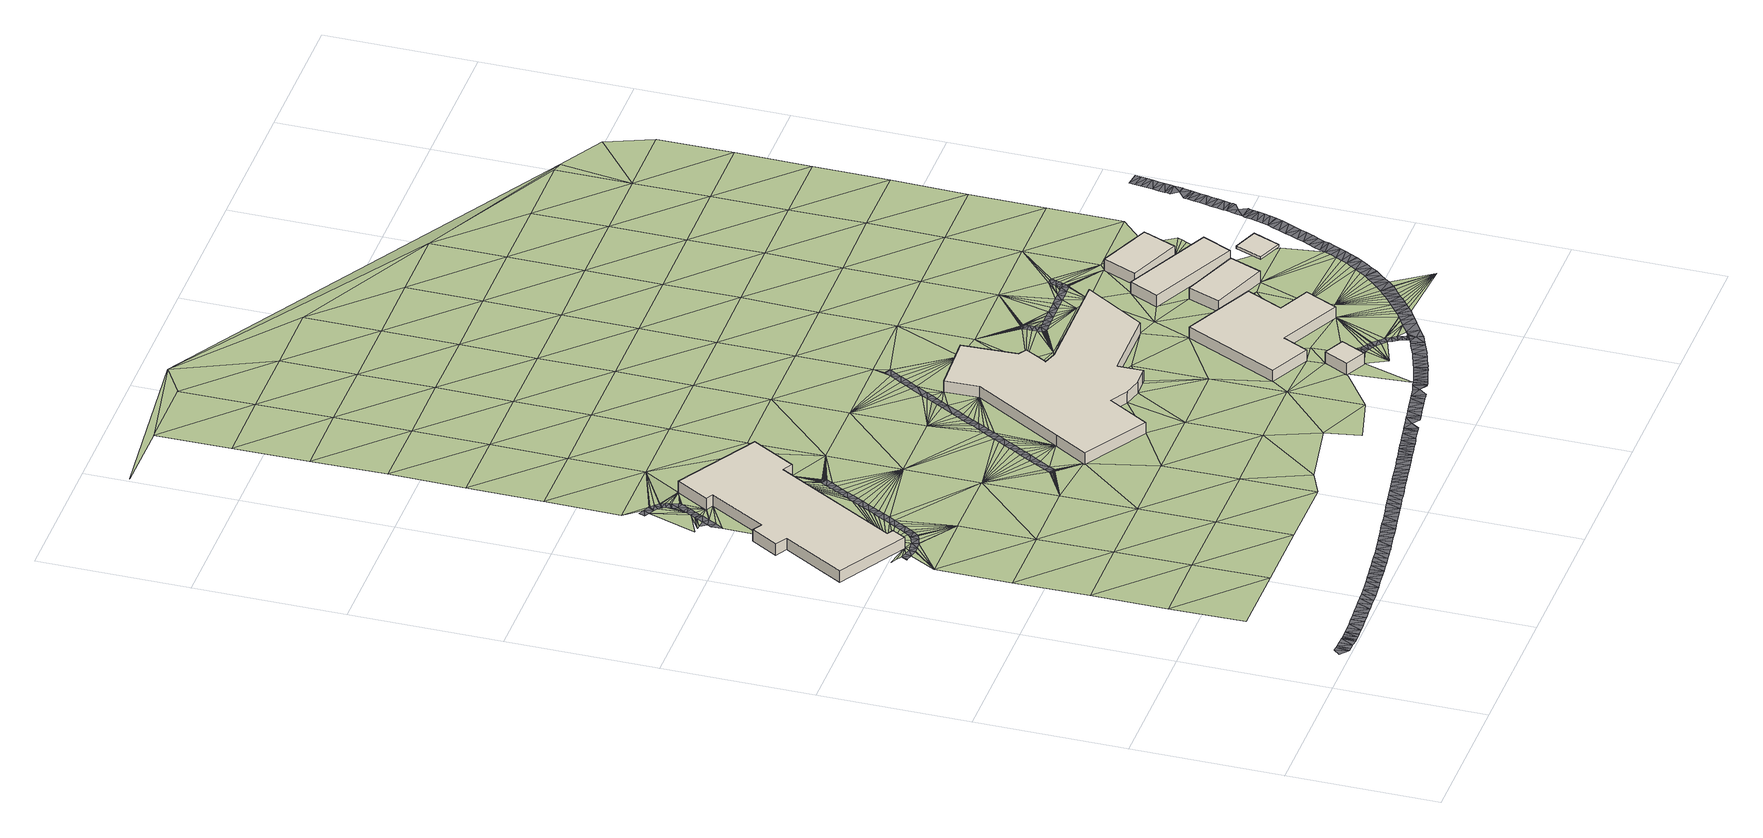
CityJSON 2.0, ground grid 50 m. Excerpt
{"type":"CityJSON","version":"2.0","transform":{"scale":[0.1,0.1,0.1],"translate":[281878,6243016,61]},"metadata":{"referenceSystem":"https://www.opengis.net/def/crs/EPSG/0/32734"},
"CityObjects":{
"building1":{"type":"Building","attributes":{"osm_building":"yes","osm_building:levels":"1","osm_address":"Maintenance Bellville 7530 Cape Town","plus_code":"4FRW3JCR+97M","ground_height":62.21,"building_height":4.1,"roof_height":66.31},"geometry":[{"type":"Solid","lod":"1","boundaries":[[[[0,1,2,3]],[[1,4,5,2]],[[4,6,7,5]],[[6,8,9,7]],[[8,10,11,9]],[[10,12,13,11]],[[12,14,15,13]],[[14,16,17,15]],[[16,18,19,17]],[[18,20,21,19]],[[20,22,23,21]],[[22,24,25,23]],[[24,26,27,25]],[[26,0,3,27]],[[3,2,5,7,9,11,13,15,17,19,21,23,25,27]],[[26,24,22,20,18,16,14,12,10,8,6,4,1,0]]]]}]},
"building2":{"type":"Building","attributes":{"osm_building":"university","osm_building:levels":"1","osm_website":"https://www.saretec.org.za/","osm_address":"South African Renewable Energy Technology Centre (SARETEC) Bellville 7530 Cape Town","plus_code":"4FRW3JCR+5P2","ground_height":61.95,"building_height":4.1,"roof_height":66.05},"geometry":[{"type":"Solid","lod":"1","boundaries":[[[[28,29,30,31]],[[29,32,33,30]],[[32,34,35,33]],[[34,36,37,35]],[[36,38,39,37]],[[38,40,41,39]],[[40,42,43,41]],[[42,44,45,43]],[[44,46,47,45]],[[46,48,49,47]],[[48,50,51,49]],[[50,52,53,51]],[[52,54,55,53]],[[54,56,57,55]],[[56,58,59,57]],[[58,60,61,59]],[[60,62,63,61]],[[62,64,65,63]],[[64,28,31,65]],[[31,30,33,35,37,39,41,43,45,47,49,51,53,55,57,59,61,63,65]],[[64,62,60,58,56,54,52,50,48,46,44,42,40,38,36,34,32,29,28]]]]}]},
"building3":{"type":"Building","attributes":{"osm_building":"garage","osm_building:levels":"1","plus_code":"4FRW3J9R+VR7","ground_height":62.35,"building_height":4.1,"roof_height":66.45},"geometry":[{"type":"Solid","lod":"1","boundaries":[[[[66,67,68,69]],[[67,70,71,68]],[[70,72,73,71]],[[72,66,69,73]],[[69,68,71,73]],[[72,70,67,66]]]]}]},
"building4":{"type":"Building","attributes":{"osm_building":"greenhouse","osm_building:levels":"1","osm_address":"Bellville 7530 Cape Town","plus_code":"4FRW3J9R+XVJ","ground_height":62.22,"building_height":4.1,"roof_height":66.32},"geometry":[{"type":"Solid","lod":"1","boundaries":[[[[74,75,76,77]],[[75,78,79,76]],[[78,80,81,79]],[[80,82,83,81]],[[82,84,85,83]],[[84,86,87,85]],[[86,88,89,87]],[[88,74,77,89]],[[77,76,79,81,83,85,87,89]],[[88,86,84,82,80,78,75,74]]]]}]},
"building5":{"type":"Building","attributes":{"osm_building":"greenhouse","osm_building:levels":"1","osm_address":"Bellville 7530 Cape Town","plus_code":"4FRW3JCR+2WQ","ground_height":62.2,"building_height":4.1,"roof_height":66.3},"geometry":[{"type":"Solid","lod":"1","boundaries":[[[[90,91,92,93]],[[91,94,95,92]],[[94,96,97,95]],[[96,90,93,97]],[[93,92,95,97]],[[96,94,91,90]]]]}]},
"building6":{"type":"Building","attributes":{"osm_building":"greenhouse","osm_building:levels":"1","osm_address":"Bellville 7530 Cape Town","plus_code":"4FRW3JCR+3XJ","ground_height":62.15,"building_height":4.1,"roof_height":66.25},"geometry":[{"type":"Solid","lod":"1","boundaries":[[[[98,99,100,101]],[[99,102,103,100]],[[102,104,105,103]],[[104,98,101,105]],[[101,100,103,105]],[[104,102,99,98]]]]}]},
"building7":{"type":"Building","attributes":{"osm_building":"greenhouse","osm_building:levels":"1","osm_address":"Bellville 7530 Cape Town","plus_code":"4FRW3JCR+4XP","ground_height":62.24,"building_height":4.1,"roof_height":66.34},"geometry":[{"type":"Solid","lod":"1","boundaries":[[[[106,107,108,109]],[[107,110,111,108]],[[110,112,113,111]],[[112,106,109,113]],[[109,108,111,113]],[[112,110,107,106]]]]}]},
"building8":{"type":"Building","attributes":{"osm_building":"roof","osm_building:levels":"1","osm_layer":"1","ground_height":62.23,"bottom_roof_height":65.03,"top_roof_height":66.03},"geometry":[{"type":"Solid","lod":"1","boundaries":[[[[114,115,116,117]],[[115,118,119,116]],[[118,120,121,119]],[[120,114,117,121]],[[117,116,119,121]],[[120,118,115,114]]]]}]},
"terrain1":{"type":"TINRelief","geometry":[{"type":"CompositeSurface","lod":"1","boundaries":[[[122,123,124]],[[125,122,126]],[[122,124,126]],[[125,127,128]],[[125,126,127]],[[128,129,130]],[[124,131,126]],[[132,133,130]],[[128,127,129]],[[132,130,134]],[[134,130,135]],[[130,136,135]],[[137,138,139]],[[140,136,130]],[[137,139,141]],[[140,130,142]],[[137,141,143]],[[144,137,143]],[[144,145,137]],[[142,130,146]],[[147,127,126]],[[145,148,137]],[[146,130,129]],[[148,149,137]],[[148,150,149]],[[147,126,131]],[[151,149,150]],[[146,152,142]],[[152,146,153]],[[146,154,153]],[[150,155,151]],[[156,154,146]],[[149,157,158]],[[159,149,151]],[[159,160,149]],[[146,161,156]],[[162,129,127]],[[146,163,161]],[[164,163,146]],[[146,165,164]],[[146,166,165]],[[167,166,146]],[[168,149,160]],[[169,167,146]],[[169,146,170]],[[157,149,168]],[[171,170,146]],[[158,157,172]],[[173,171,146]],[[147,162,127]],[[174,173,146]],[[175,158,172]],[[174,146,176]],[[158,175,177]],[[178,179,180]],[[181,182,183]],[[184,176,146]],[[185,179,186]],[[158,177,187]],[[185,180,179]],[[188,189,190]],[[188,178,180]],[[191,158,187]],[[182,181,192]],[[191,193,158]],[[194,192,181]],[[194,195,196]],[[158,193,197]],[[147,131,198]],[[146,129,199]],[[196,195,200]],[[189,188,201]],[[162,202,129]],[[195,203,200]],[[204,189,201]],[[205,206,207]],[[195,208,203]],[[189,204,209]],[[195,194,181]],[[207,210,205]],[[211,201,212]],[[201,213,204]],[[195,214,208]],[[213,201,211]],[[211,212,215]],[[213,216,204]],[[215,212,217]],[[214,195,218]],[[184,146,199]],[[158,197,219]],[[220,218,195]],[[184,199,221]],[[199,129,202]],[[222,162,147]],[[220,195,223]],[[224,223,225]],[[224,226,223]],[[226,227,223]],[[228,223,227]],[[228,229,223]],[[230,220,223]],[[231,223,229]],[[232,230,223]],[[223,233,232]],[[234,233,223]],[[231,235,223]],[[236,234,223]],[[223,237,236]],[[223,238,237]],[[223,239,238]],[[240,239,223]],[[235,240,223]],[[241,242,221]],[[243,205,210]],[[205,243,244]],[[241,245,242]],[[198,222,147]],[[243,210,246]],[[246,247,243]],[[247,248,243]],[[248,249,243]],[[250,245,241]],[[249,251,243]],[[243,251,225]],[[241,252,250]],[[253,219,197]],[[254,252,241]],[[219,253,255]],[[225,223,243]],[[241,256,254]],[[199,241,221]],[[257,219,255]],[[258,202,162]],[[241,259,256]],[[257,260,219]],[[261,259,241]],[[260,262,219]],[[263,244,264]],[[222,265,162]],[[266,261,241]],[[202,267,199]],[[219,262,268]],[[268,269,219]],[[269,270,219]],[[271,219,270]],[[271,272,219]],[[273,266,241]],[[274,222,198]],[[275,202,276]],[[276,202,277]],[[202,275,278]],[[277,202,279]],[[202,278,280]],[[279,202,281]],[[282,202,280]],[[283,281,202]],[[272,284,285]],[[286,202,282]],[[287,283,202]],[[288,202,286]],[[289,287,202]],[[284,290,285]],[[288,291,202]],[[292,289,202]],[[290,293,285]],[[267,202,291]],[[292,202,294]],[[272,285,219]],[[295,294,202]],[[293,296,285]],[[297,273,241]],[[298,295,202]],[[296,299,285]],[[299,300,285]],[[264,244,243]],[[285,300,301]],[[285,301,302]],[[303,285,302]],[[303,304,285]],[[162,265,258]],[[285,304,305]],[[285,305,306]],[[306,307,285]],[[307,308,285]],[[258,298,202]],[[199,267,309]],[[310,311,297]],[[312,243,223]],[[276,313,275]],[[311,310,314]],[[310,315,314]],[[316,263,317]],[[310,318,315]],[[308,319,310]],[[310,320,318]],[[310,319,321]],[[310,322,320]],[[321,323,310]],[[310,324,322]],[[310,323,325]],[[310,326,324]],[[310,325,327]],[[328,326,310]],[[310,327,328]],[[199,309,329]],[[310,285,308]],[[297,241,310]],[[330,199,329]],[[331,298,258]],[[331,258,332]],[[258,333,332]],[[258,334,333]],[[335,334,258]],[[336,335,258]],[[337,336,258]],[[337,258,338]],[[339,338,258]],[[340,339,258]],[[341,340,258]],[[342,341,258]],[[342,258,343]],[[344,199,330]],[[317,263,264]],[[258,345,343]],[[199,344,346]],[[347,241,199]],[[346,348,199]],[[349,222,274]],[[312,285,310]],[[348,350,199]],[[265,222,349]],[[351,352,316]],[[353,199,350]],[[354,345,258]],[[355,345,354]],[[243,312,356]],[[357,199,353]],[[358,264,243]],[[359,355,354]],[[347,199,357]],[[360,258,265]],[[351,316,317]],[[361,359,354]],[[356,312,310]],[[362,361,354]],[[358,243,356]],[[354,363,362]],[[347,364,241]],[[349,274,365]],[[363,354,366]],[[241,367,310]],[[368,369,352]],[[364,370,241]],[[366,354,371]],[[372,241,370]],[[354,373,371]],[[317,264,374]],[[375,265,349]],[[376,371,373]],[[368,352,351]],[[377,373,354]],[[360,265,375]],[[376,373,377]],[[354,378,377]],[[367,241,372]],[[358,374,264]],[[379,356,310]],[[380,369,381]],[[382,383,380]],[[384,372,370]],[[317,385,351]],[[384,386,372]],[[381,369,368]],[[372,386,387]],[[28,378,354]],[[356,379,358]],[[388,389,365]],[[379,310,367]],[[372,387,390]],[[385,317,374]],[[391,372,390]],[[378,28,392]],[[349,365,393]],[[394,372,391]],[[395,360,375]],[[396,392,28]],[[375,349,393]],[[397,372,394]],[[398,396,28]],[[399,368,351]],[[400,360,395]],[[401,380,381]],[[28,402,398]],[[403,372,397]],[[404,402,28]],[[374,358,405]],[[372,406,367]],[[403,407,372]],[[399,351,385]],[[393,365,389]],[[404,28,408]],[[409,372,407]],[[28,410,408]],[[372,409,406]],[[358,379,405]],[[411,395,375]],[[28,412,410]],[[413,381,368]],[[401,382,380]],[[64,414,412]],[[415,367,406]],[[385,374,416]],[[64,412,28]],[[411,375,417]],[[393,417,375]],[[414,64,418]],[[413,368,399]],[[367,415,419]],[[418,64,420]],[[367,421,379]],[[419,422,367]],[[64,423,420]],[[405,416,374]],[[424,367,422]],[[389,425,393]],[[423,64,426]],[[427,367,424]],[[428,401,381]],[[427,421,367]],[[385,429,399]],[[411,417,430]],[[393,431,417]],[[428,381,413]],[[379,432,405]],[[433,430,417]],[[416,429,385]],[[401,428,382]],[[64,62,426]],[[431,393,434]],[[425,435,393]],[[379,421,432]],[[62,436,426]],[[433,417,437]],[[438,433,437]],[[439,425,440]],[[441,421,427]],[[436,62,442]],[[413,399,443]],[[421,441,444]],[[393,435,434]],[[445,442,62]],[[421,444,446]],[[62,447,445]],[[416,405,448]],[[449,450,451]],[[452,447,62]],[[429,443,399]],[[417,431,75]],[[62,446,452]],[[405,432,448]],[[451,453,449]],[[437,417,75]],[[449,453,454]],[[428,413,455]],[[456,457,439]],[[458,438,437]],[[439,459,460]],[[461,439,460]],[[459,439,462]],[[463,439,461]],[[439,464,462]],[[439,463,465]],[[439,466,464]],[[467,439,465]],[[466,439,468]],[[434,435,469]],[[467,470,439]],[[468,439,471]],[[472,439,470]],[[439,473,471]],[[473,439,474]],[[439,472,66]],[[474,439,457]],[[446,475,421]],[[429,416,476]],[[477,454,478]],[[469,435,66]],[[456,479,457]],[[472,480,481]],[[443,455,413]],[[428,482,382]],[[478,62,477]],[[472,481,66]],[[481,483,66]],[[479,456,484]],[[483,485,66]],[[486,66,485]],[[487,66,486]],[[434,469,488]],[[489,66,487]],[[66,489,490]],[[491,66,490]],[[492,66,491]],[[493,66,492]],[[66,493,494]],[[495,484,456]],[[66,494,496]],[[66,496,497]],[[497,498,66]],[[432,421,475]],[[446,62,475]],[[499,66,498]],[[456,500,495]],[[501,66,499]],[[500,456,502]],[[448,476,416]],[[453,503,454]],[[75,458,437]],[[478,454,504]],[[429,505,443]],[[506,454,503]],[[475,62,478]],[[455,482,428]],[[506,507,454]],[[454,507,508]],[[469,66,509]],[[510,454,508]],[[454,510,504]],[[511,453,451]],[[501,509,66]],[[512,453,513]],[[513,453,514]],[[515,453,512]],[[514,453,516]],[[517,453,515]],[[453,518,516]],[[453,519,518]],[[519,453,520]],[[520,453,521]],[[453,517,503]],[[521,453,522]],[[469,509,488]],[[522,453,523]],[[523,453,524]],[[524,453,525]],[[525,453,526]],[[527,526,453]],[[448,432,528]],[[529,509,501]],[[476,505,429]],[[529,530,509]],[[531,509,530]],[[509,531,532]],[[509,532,533]],[[534,535,536]],[[537,509,533]],[[534,536,538]],[[538,539,534]],[[540,541,542]],[[540,542,535]],[[509,537,543]],[[544,478,504]],[[545,478,544]],[[546,478,545]],[[432,475,528]],[[478,546,547]],[[478,547,548]],[[478,548,549]],[[549,550,478]],[[551,543,541]],[[552,534,539]],[[553,478,550]],[[553,554,478]],[[478,554,555]],[[478,555,556]],[[458,75,557]],[[478,556,558]],[[559,478,558]],[[478,559,560]],[[478,560,561]],[[527,453,562]],[[561,563,478]],[[455,443,564]],[[534,540,535]],[[565,566,567]],[[565,567,568]],[[551,541,540]],[[476,448,569]],[[551,509,543]],[[570,568,571]],[[567,571,568]],[[557,75,572]],[[573,570,571]],[[505,564,443]],[[573,574,575]],[[574,576,575]],[[576,574,577]],[[578,527,562]],[[573,571,574]],[[577,579,580]],[[475,478,581]],[[453,511,562]],[[478,563,581]],[[582,578,562]],[[528,569,448]],[[557,511,458]],[[577,574,579]],[[75,74,572]],[[509,551,583]],[[582,562,584]],[[563,585,581]],[[581,585,586]],[[482,455,587]],[[588,581,586]],[[588,589,581]],[[581,589,590]],[[590,591,581]],[[591,592,581]],[[593,581,592]],[[593,594,581]],[[594,580,581]],[[583,595,509]],[[382,482,596]],[[597,584,562]],[[598,509,595]],[[476,599,505]],[[96,557,572]],[[581,580,579]],[[600,509,598]],[[601,597,562]],[[564,587,455]],[[600,602,509]],[[603,557,96]],[[602,604,509]],[[601,562,605]],[[475,606,528]],[[607,557,603]],[[569,599,476]],[[581,579,608]],[[557,607,511]],[[562,609,605]],[[600,610,602]],[[611,612,604]],[[74,612,611]],[[562,511,609]],[[581,608,613]],[[614,602,610]],[[611,572,74]],[[606,475,581]],[[602,614,615]],[[581,613,616]],[[617,609,511]],[[615,618,602]],[[564,505,619]],[[620,621,622]],[[602,618,623]],[[511,624,617]],[[625,622,621]],[[611,91,572]],[[602,623,626]],[[528,627,569]],[[621,628,625]],[[511,629,624]],[[581,616,630]],[[599,619,505]],[[630,616,631]],[[602,632,604]],[[628,621,633]],[[604,91,611]],[[626,634,602]],[[635,629,511]],[[635,511,636]],[[511,637,636]],[[638,637,511]],[[639,631,640]],[[633,621,641]],[[642,602,634]],[[603,96,99]],[[640,643,644]],[[639,645,631]],[[627,528,606]],[[646,641,621]],[[640,644,639]],[[647,511,607]],[[630,631,645]],[[648,602,642]],[[587,596,482]],[[621,649,646]],[[647,638,511]],[[587,564,650]],[[602,648,651]],[[652,649,621]],[[653,652,621]],[[602,651,632]],[[647,607,654]],[[653,621,655]],[[638,647,656]],[[647,657,656]],[[658,657,647]],[[659,599,569]],[[658,647,660]],[[661,91,604]],[[662,660,647]],[[647,663,662]],[[663,647,664]],[[664,647,665]],[[647,666,665]],[[666,647,667]],[[604,632,668]],[[619,650,564]],[[669,670,671]],[[672,654,607]],[[604,668,673]],[[674,667,675]],[[581,630,676]],[[676,606,581]],[[677,99,96]],[[674,675,678]],[[673,679,604]],[[659,569,627]],[[670,678,675]],[[670,675,671]],[[604,679,661]],[[647,675,667]],[[676,630,680]],[[680,671,676]],[[677,91,99]],[[619,599,681]],[[650,596,587]],[[672,607,102]],[[671,675,676]],[[661,682,91]],[[91,683,99]],[[627,606,684]],[[685,91,682]],[[382,596,686]],[[681,599,659]],[[91,685,683]],[[112,675,647]],[[684,606,676]],[[650,619,687]],[[688,659,627]],[[672,102,689]],[[689,690,672]],[[672,690,691]],[[691,692,672]],[[687,619,681]],[[692,693,672]],[[693,694,672]],[[694,695,672]],[[676,675,696]],[[697,672,695]],[[698,699,102]],[[700,698,102]],[[102,699,689]],[[700,102,701]],[[702,701,102]],[[672,703,112]],[[704,702,102]],[[102,705,704]],[[102,706,705]],[[706,102,707]],[[708,707,102]],[[709,708,102]],[[710,709,102]],[[710,102,711]],[[711,102,712]],[[712,102,713]],[[102,714,713]],[[714,102,715]],[[688,627,684]],[[703,672,697]],[[716,693,692]],[[102,717,715]],[[675,112,696]],[[718,596,650]],[[719,681,659]],[[718,650,687]],[[684,676,720]],[[688,719,659]],[[720,676,696]],[[721,687,681]],[[688,684,722]],[[721,681,719]],[[722,684,720]],[[718,723,596]],[[718,687,724]],[[688,725,719]],[[724,687,721]],[[725,688,722]],[[723,686,596]],[[726,721,719]],[[723,718,724]],[[726,719,725]],[[727,724,721]],[[724,686,723]],[[727,721,726]],[[686,724,728]],[[729,724,727]],[[728,724,729]]]}]},
"road1":{"type":"Road","attributes":{"osm_highway":"service","osm_lanes":"1","osm_surface":"asphalt"},"geometry":[{"type":"MultiSurface","lod":"1","boundaries":[[[730,731,732]],[[730,141,733]],[[730,133,141]],[[133,143,141]],[[133,144,143]],[[132,144,133]],[[144,132,134]],[[134,135,144]],[[136,144,135]],[[136,140,144]],[[140,145,144]],[[140,148,145]],[[142,148,140]],[[148,142,152]],[[152,153,154]],[[152,154,148]],[[148,154,156]],[[156,150,148]],[[150,156,155]],[[155,156,161]],[[155,161,167]],[[163,164,161]],[[169,155,167]],[[166,161,164]],[[167,161,166]],[[164,165,166]],[[169,170,155]],[[155,170,151]],[[151,170,159]],[[171,159,170]],[[173,159,171]],[[173,174,159]],[[160,159,174]],[[174,168,160]],[[734,182,192]],[[192,735,734]],[[176,168,174]],[[179,735,186]],[[735,192,194]],[[168,176,184]],[[184,157,168]],[[194,186,735]],[[196,186,194]],[[221,157,184]],[[172,157,221]],[[200,186,196]],[[186,200,185]],[[180,185,200]],[[242,172,221]],[[242,175,172]],[[203,180,200]],[[188,180,203]],[[206,736,737]],[[177,175,242]],[[737,189,206]],[[208,188,203]],[[201,188,208]],[[242,245,177]],[[206,189,209]],[[214,201,208]],[[245,187,177]],[[201,218,212]],[[209,207,206]],[[218,201,214]],[[207,209,247]],[[209,204,249]],[[250,187,245]],[[248,247,209]],[[218,217,212]],[[209,249,248]],[[249,204,216]],[[207,246,210]],[[246,207,247]],[[213,228,216]],[[252,187,250]],[[191,187,252]],[[229,213,211]],[[211,215,231]],[[218,220,217]],[[215,217,231]],[[216,251,249]],[[251,216,225]],[[227,225,216]],[[216,228,227]],[[228,213,229]],[[229,211,231]],[[220,235,217]],[[217,235,231]],[[224,225,226]],[[225,227,226]],[[220,230,233]],[[232,233,230]],[[236,220,233]],[[254,191,252]],[[220,236,235]],[[234,236,233]],[[193,191,254]],[[236,237,239]],[[236,239,235]],[[237,238,239]],[[235,239,240]],[[193,254,197]],[[256,197,254]],[[197,256,253]],[[253,256,259]],[[261,253,259]],[[261,255,253]],[[257,255,261]],[[261,266,257]],[[266,260,257]],[[266,273,260]],[[273,262,260]],[[262,273,297]],[[262,297,311]],[[262,311,268]],[[269,271,270]],[[284,271,269]],[[272,271,284]],[[269,290,284]],[[299,290,269]],[[269,268,320]],[[296,293,290]],[[290,299,296]],[[320,299,269]],[[300,299,301]],[[301,299,302]],[[268,311,320]],[[299,304,302]],[[303,302,304]],[[304,299,319]],[[319,299,320]],[[305,304,306]],[[319,306,304]],[[320,311,314]],[[319,307,306]],[[314,315,320]],[[308,307,319]],[[315,318,320]],[[321,319,320]],[[321,320,327]],[[327,320,322]],[[325,323,321]],[[327,325,321]],[[322,324,327]],[[326,327,324]],[[327,326,328]]]}]},
"road2":{"type":"Road","attributes":{"osm_highway":"service","osm_lanes":"1"},"geometry":[{"type":"MultiSurface","lod":"1","boundaries":[[[283,292,294]],[[287,289,292]],[[313,294,332]],[[279,313,276]],[[279,276,277]],[[292,283,287]],[[279,281,283]],[[313,279,283]],[[283,294,313]],[[294,295,298]],[[298,331,332]],[[332,339,313]],[[339,333,334]],[[334,335,339]],[[333,339,332]],[[335,336,339]],[[338,339,336]],[[339,291,313]],[[341,342,339]],[[342,291,339]],[[339,340,341]],[[336,337,338]],[[332,294,298]],[[343,291,342]],[[278,313,280]],[[278,275,313]],[[286,282,288]],[[288,282,313]],[[313,282,280]],[[313,291,288]],[[343,309,267]],[[291,343,267]],[[309,345,329]],[[329,355,330]],[[355,329,345]],[[330,359,361]],[[359,330,355]],[[344,361,346]],[[361,344,330]],[[362,348,346]],[[346,361,362]],[[363,350,348]],[[366,353,350]],[[350,363,366]],[[363,348,362]],[[345,309,343]],[[376,353,371]],[[353,376,357]],[[371,353,366]],[[376,377,347]],[[364,377,378]],[[377,364,347]],[[376,347,357]],[[364,378,370]],[[384,370,392]],[[384,398,386]],[[398,387,386]],[[398,384,396]],[[396,384,392]],[[378,392,370]],[[402,390,387]],[[390,404,391]],[[404,390,402]],[[408,394,391]],[[391,404,408]],[[412,394,410]],[[403,397,412]],[[397,394,412]],[[410,394,408]],[[402,387,398]],[[403,414,407]],[[414,403,412]],[[407,414,418]],[[418,420,409]],[[409,423,406]],[[423,409,420]],[[418,409,407]],[[415,426,419]],[[426,415,406]],[[436,422,419]],[[445,424,422]],[[422,436,442]],[[436,419,426]],[[406,423,426]],[[445,427,424]],[[427,445,447]],[[445,422,442]],[[441,452,446]],[[427,452,441]],[[452,427,447]],[[441,446,444]]]}]},
"road3":{"type":"Road","attributes":{"osm_access":"private","osm_highway":"service","osm_is_in":"Bellville Campus, Cape Peninsula University of Technology, Bellville, Western Cape, South Africa","osm_lanes":"2","osm_maxspeed":"30","osm_name":"Recreation Way","osm_surface":"asphalt"},"geometry":[{"type":"MultiSurface","lod":"1","boundaries":[[[738,739,740]],[[741,742,743]],[[742,741,744]],[[745,744,746]],[[739,738,745]],[[743,747,741]],[[748,749,750]],[[751,752,753]],[[752,751,750]],[[753,754,751]],[[755,754,756]],[[757,755,756]],[[758,759,760]],[[758,761,762]],[[762,763,757]],[[764,747,749]],[[765,759,766]],[[741,767,744]],[[747,764,741]],[[748,764,749]],[[750,768,748]],[[754,769,751]],[[770,771,740]],[[740,739,770]],[[745,746,739]],[[767,746,744]],[[750,751,768]],[[755,757,763]],[[761,758,760]],[[761,763,762]],[[772,773,774]],[[769,754,755]],[[775,760,759]],[[759,765,775]],[[773,772,776]],[[765,766,776]],[[777,772,774]],[[774,778,777]],[[776,766,773]],[[779,780,777]],[[777,780,781]],[[782,780,783]],[[784,783,785]],[[781,780,782]],[[782,783,784]],[[784,786,787]],[[787,786,788]],[[786,784,785]],[[789,790,788]],[[779,777,778]],[[791,792,793]],[[794,795,796]],[[793,795,797]],[[796,798,794]],[[799,800,801]],[[800,802,801]],[[803,804,805]],[[805,806,802]],[[799,794,798]],[[789,792,807]],[[808,804,803]],[[809,788,790]],[[792,791,807]],[[793,797,791]],[[789,807,790]],[[794,797,795]],[[794,799,810]],[[802,806,801]],[[806,805,804]],[[801,810,799]],[[809,787,788]],[[811,812,813]],[[814,815,816]],[[814,811,813]],[[817,815,818]],[[819,820,821]],[[822,823,824]],[[824,820,822]],[[819,825,818]],[[826,827,812]],[[826,803,827]],[[828,823,829]],[[808,803,826]],[[830,812,811]],[[830,826,812]],[[821,820,824]],[[831,829,832]],[[814,816,811]],[[815,833,816]],[[817,818,825]],[[825,819,821]],[[833,815,817]],[[834,832,835]],[[836,837,838]],[[839,838,840]],[[840,841,842]],[[843,844,845]],[[846,843,847]],[[844,848,849]],[[846,850,841]],[[851,835,837]],[[849,848,852]],[[831,828,829]],[[823,828,824]],[[834,835,851]],[[837,836,851]],[[839,840,842]],[[834,831,832]],[[847,850,846]],[[853,847,843]],[[849,845,844]],[[854,849,852]],[[853,843,845]],[[841,850,842]],[[838,839,836]],[[852,855,854]],[[856,855,857]],[[858,859,860]],[[861,858,860]],[[856,857,860]],[[860,862,856]],[[856,863,855]],[[864,865,866]],[[862,860,859]],[[867,866,865]],[[858,861,864]],[[855,863,854]],[[868,867,869]],[[870,871,872]],[[868,873,870]],[[871,870,873]],[[874,875,876]],[[872,876,875]],[[877,878,874]],[[879,880,881]],[[882,877,880]],[[867,868,866]],[[883,879,881]],[[884,864,866]],[[866,868,885]],[[885,868,870]],[[858,864,884]],[[886,872,875]],[[875,874,878]],[[877,887,878]],[[887,877,882]],[[886,870,872]],[[888,889,890]],[[879,882,880]],[[891,890,892]],[[890,893,888]],[[440,892,894]],[[895,879,888]],[[895,888,893]],[[891,893,890]],[[896,440,894]],[[440,891,892]],[[894,897,896]],[[888,879,883]],[[898,899,896]],[[900,899,901]],[[899,900,896]],[[902,901,903]],[[900,901,902]],[[902,903,904]],[[905,906,907]],[[905,904,903]],[[905,907,908]],[[905,903,906]],[[898,896,897]],[[909,908,910]],[[911,912,913]],[[910,913,914]],[[911,913,915]],[[909,910,914]],[[914,913,912]],[[916,917,918]],[[919,917,911]],[[915,919,911]],[[920,918,921]],[[908,909,905]],[[911,917,916]],[[922,923,924]],[[918,925,916]],[[921,923,922]],[[926,922,924]],[[918,920,925]],[[920,921,927]],[[922,928,929]],[[930,929,552]],[[927,921,922]],[[928,922,926]],[[552,928,931]],[[928,552,929]],[[534,931,932]],[[931,534,552]],[[540,932,933]],[[933,551,540]],[[540,534,932]],[[595,583,622]],[[583,551,933]],[[620,583,934]],[[583,933,934]],[[622,625,595]],[[628,633,610]],[[625,628,600]],[[595,625,598]],[[600,598,625]],[[600,628,610]],[[641,614,610]],[[646,618,615]],[[641,615,614]],[[633,641,610]],[[622,583,620]],[[623,618,649]],[[652,653,623]],[[652,623,649]],[[618,646,649]],[[615,641,646]],[[623,653,655]],[[623,655,626]],[[642,634,935]],[[634,626,655]],[[642,935,936]],[[935,634,655]],[[642,936,648]],[[937,651,648]],[[632,651,937]],[[938,648,939]],[[938,937,648]],[[936,939,648]],[[940,941,632]],[[673,941,942]],[[941,668,632]],[[942,943,673]],[[668,941,673]],[[679,673,944]],[[679,945,661]],[[945,679,944]],[[661,945,946]],[[943,944,673]],[[940,632,937]],[[685,682,946]],[[947,948,685]],[[946,947,685]],[[682,661,946]],[[685,948,949]],[[949,950,951]],[[952,951,950]],[[953,954,955]],[[956,957,954]],[[955,952,958]],[[950,949,948]],[[958,959,955]],[[960,953,955]],[[960,955,959]],[[956,954,953]],[[961,962,963]],[[962,957,956]],[[964,962,956]],[[963,965,961]],[[963,962,964]],[[961,965,966]],[[958,952,950]],[[966,965,967]],[[968,969,970]],[[971,972,973]],[[970,967,974]],[[975,976,977]],[[978,976,975]],[[971,973,969]],[[979,974,967]],[[976,972,980]],[[969,968,971]],[[968,970,974]],[[981,978,975]],[[982,981,983]],[[984,982,985]],[[986,987,988]],[[989,990,987]],[[985,988,984]],[[991,981,975]],[[967,992,979]],[[965,992,967]],[[980,993,976]],[[977,976,993]],[[994,981,991]],[[995,996,997]],[[998,999,996]],[[1000,995,1001]],[[982,983,985]],[[985,986,988]],[[994,983,981]],[[980,972,971]],[[1002,987,986]],[[998,990,989]],[[989,999,998]],[[997,1001,995]],[[1003,1000,1001]],[[1003,1004,1005]],[[1001,1004,1003]],[[996,999,997]],[[989,987,1002]],[[1006,1007,1008]],[[1006,1008,1009]],[[1008,1007,1003]],[[1003,1005,1008]],[[1010,1009,1011]],[[1011,1012,1010]],[[1013,1012,1014]],[[1015,1013,1014]],[[1016,1017,1018]],[[1015,1019,1018]],[[1008,1020,1009]],[[1012,1011,1021]],[[1016,1018,1019]],[[1014,1012,1021]],[[1015,1014,1019]],[[1017,1022,1023]],[[1017,1016,1022]],[[1011,1009,1020]]]}]},
"road4":{"type":"Road","attributes":{"osm_highway":"service","osm_lanes":"1","osm_surface":"asphalt"},"geometry":[{"type":"MultiSurface","lod":"1","boundaries":[[[465,463,467]],[[467,463,461]],[[461,464,467]],[[467,480,470]],[[470,480,472]],[[460,462,461]],[[468,471,473]],[[464,473,474]],[[473,464,468]],[[499,474,457]],[[464,461,462]],[[480,467,489]],[[462,460,459]],[[464,489,467]],[[474,489,464]],[[468,464,466]],[[498,474,499]],[[457,479,499]],[[485,483,481]],[[480,485,481]],[[486,489,487]],[[486,485,489]],[[490,489,494]],[[489,485,480]],[[489,474,494]],[[494,474,498]],[[492,494,493]],[[494,492,491]],[[498,496,494]],[[494,491,490]],[[497,496,498]],[[1024,1025,1026]],[[1027,1025,1028]],[[927,922,1029]],[[1030,1028,1025]],[[1031,1032,536]],[[536,1032,538]],[[1031,536,502]],[[1032,539,538]],[[539,1032,1028]],[[1032,1027,1028]],[[1026,1029,1033]],[[1025,1024,1030]],[[1026,1033,1024]],[[1034,929,930]],[[1034,1033,922]],[[922,929,1034]],[[1033,1029,922]],[[479,484,529]],[[537,533,495]],[[500,537,495]],[[484,495,529]],[[501,479,529]],[[529,495,530]],[[531,533,532]],[[533,531,530]],[[533,530,495]],[[500,502,537]],[[543,542,541]],[[543,537,502]],[[542,543,502]],[[535,502,536]],[[535,542,502]],[[501,499,479]]]}]},
"road5":{"type":"Road","attributes":{"osm_highway":"service","osm_lanes":"1","osm_surface":"asphalt"},"geometry":[{"type":"MultiSurface","lod":"1","boundaries":[[[515,512,513]],[[515,527,517]],[[510,508,544]],[[544,504,510]],[[547,544,508]],[[566,503,517]],[[573,576,508]],[[507,506,570]],[[570,508,507]],[[515,513,514]],[[522,519,521]],[[524,522,523]],[[526,527,525]],[[519,522,525]],[[522,524,525]],[[514,525,527]],[[518,519,516]],[[514,516,519]],[[520,521,519]],[[514,519,525]],[[576,547,508]],[[503,568,506]],[[515,514,527]],[[566,517,527]],[[577,594,576]],[[545,547,546]],[[549,547,555]],[[548,547,549]],[[553,550,549]],[[549,555,553]],[[593,555,547]],[[555,554,553]],[[545,544,547]],[[591,590,589]],[[591,589,593]],[[586,593,589]],[[555,593,556]],[[592,591,593]],[[576,593,547]],[[588,586,589]],[[558,556,559]],[[586,560,559]],[[556,593,559]],[[586,585,563]],[[563,561,586]],[[586,561,560]],[[593,586,559]],[[594,593,576]],[[577,580,594]],[[567,582,571]],[[578,582,567]],[[571,582,584]],[[579,597,601]],[[597,579,584]],[[601,605,613]],[[617,631,609]],[[566,578,567]],[[624,631,617]],[[605,609,613]],[[629,635,636]],[[629,636,656]],[[643,624,629]],[[636,637,638]],[[566,527,578]],[[629,656,663]],[[657,658,662]],[[660,662,658]],[[657,662,663]],[[663,664,665]],[[665,666,629]],[[663,665,629]],[[656,657,663]],[[629,666,643]],[[656,636,638]],[[584,574,571]],[[584,579,574]],[[608,579,601]],[[631,616,609]],[[616,613,609]],[[601,613,608]],[[573,508,570]],[[575,576,573]],[[506,568,570]],[[643,640,624]],[[643,667,644]],[[503,565,568]],[[631,624,640]],[[667,674,639]],[[678,645,639]],[[639,674,678]],[[667,639,644]],[[680,678,670]],[[670,669,680]],[[680,645,678]],[[680,669,671]],[[680,630,645]],[[643,666,667]],[[503,566,565]]]}]}
},
"vertices":[
[433,2227,11],[368,2118,11],[368,2118,53],[433,2227,53],[393,2104,11],[393,2104,53],[280,1913,11],[280,1913,53],[247,1932,11],[247,1932,53],[193,1841,11],[193,1841,53],[232,1818,11],[232,1818,53],[110,1611,11],[110,1611,53],[343,1475,11],[343,1475,53],[369,1520,11],[369,1520,53],[348,1532,11],[348,1532,53],[587,1938,11],[587,1938,53],[621,1919,11],[621,1919,53],[708,2066,11],[708,2066,53],
[1202,1498,9],[1016,1196,9],[1016,1196,50],[1202,1498,50],[947,1084,9],[947,1084,50],[1162,954,9],[1162,954,50],[1246,1091,9],[1246,1091,50],[1304,1056,9],[1304,1056,50],[1363,1042,9],[1363,1042,50],[1418,1043,9],[1418,1043,50],[1432,1043,9],[1432,1043,50],[1431,1127,9],[1431,1127,50],[1677,1129,9],[1677,1129,50],[1806,1332,9],[1806,1332,50],[1434,1330,9],[1434,1330,50],[1390,1344,9],[1390,1344,50],[1411,1379,9],[1411,1379,50],[1434,1419,9],[1434,1419,50],[1407,1436,9],[1407,1436,50],[1399,1620,9],[1399,1620,50],[1197,1611,9],[1197,1611,50],
[1754,506,13],[1684,540,13],[1684,540,55],[1754,506,55],[1643,458,13],[1643,458,55],[1713,424,13],[1713,424,55],
[1935,862,12],[1695,978,12],[1695,978,53],[1935,862,53],[1542,664,12],[1542,664,53],[1680,597,12],[1680,597,53],[1722,682,12],[1722,682,53],[1930,581,12],[1930,581,53],[1983,690,12],[1983,690,53],[1876,741,12],[1876,741,53],
[1857,934,12],[2049,860,12],[2049,860,53],[1857,934,53],[2091,966,12],[2091,966,53],[1898,1041,12],[1898,1041,53],
[1831,1124,10],[2131,981,10],[2131,981,52],[1831,1124,52],[2178,1079,10],[2178,1079,52],[1878,1222,10],[1878,1222,52],
[1973,1335,11],[1925,1223,11],[1925,1223,53],[1973,1335,53],[2103,1149,11],[2103,1149,53],[2150,1261,11],[2150,1261,53],
[2129,882,40],[2210,850,40],[2210,850,50],[2129,882,50],[2246,939,40],[2246,939,50],[2164,971,40],[2164,971,50],
[256,605,18],[256,355,20],[505,355,20],[256,855,17],[505,605,18],[505,855,17],[256,1104,15],[505,1104,14],[256,1354,14],[753,355,18],[330,1437,14],[307,1442,14],[331,1436,14],[332,1436,14],[333,1436,14],[343,1475,14],[256,1491,14],[274,1480,14],[354,1438,14],[292,1469,14],[375,1439,14],[312,1463,14],[334,1458,14],[353,1460,14],[505,1354,14],[753,605,17],[372,1461,14],[370,1520,14],[390,1468,14],[415,1485,13],[377,1439,14],[378,1439,14],[379,1440,14],[406,1474,14],[398,1447,14],[460,1559,13],[348,1532,14],[425,1499,13],[437,1518,13],[417,1454,14],[753,855,15],[418,1455,14],[419,1455,14],[419,1456,14],[420,1456,14],[421,1457,14],[448,1539,13],[422,1458,14],[432,1472,14],[443,1486,13],[472,1579,13],[444,1487,13],[456,1508,13],[483,1600,13],[467,1528,13],[495,1620,13],[261,2112,13],[273,2111,13],[314,2137,13],[393,2103,12],[283,2038,13],[280,1913,13],[479,1548,13],[310,2128,13],[299,2108,13],[506,1640,13],[324,2154,13],[292,2276,16],[238,2115,13],[518,1660,13],[299,2064,13],[530,1681,13],[314,2091,13],[368,2118,13],[315,2091,13],[541,1701,13],[1002,355,15],[753,1354,13],[329,2117,13],[334,2171,13],[753,1104,14],[334,2126,13],[321,2258,16],[256,2353,16],[301,2297,16],[321,2288,16],[343,2143,13],[311,2268,16],[322,2287,16],[342,2223,13],[338,2180,13],[336,2237,16],[353,2161,13],[343,2220,13],[332,2248,16],[350,2202,13],[358,2170,13],[587,1938,12],[372,2196,13],[491,1568,13],[1002,605,14],[433,2227,12],[350,2260,16],[349,2261,16],[351,2259,16],[351,2258,16],[357,2245,16],[362,2232,16],[372,2197,13],[363,2228,13],[373,2197,13],[373,2198,13],[373,2199,13],[373,2205,13],[373,2200,13],[373,2201,13],[373,2202,13],[373,2203,13],[373,2204,13],[753,1604,12],[502,1589,13],[505,2353,15],[256,2603,18],[514,1609,13],[323,2287,16],[324,2286,16],[325,2285,16],[337,2274,16],[525,1629,13],[349,2262,16],[537,1649,13],[553,1721,13],[549,1670,13],[565,1741,12],[560,1690,13],[576,1762,12],[947,1085,12],[572,1710,13],[588,1782,12],[584,1730,12],[599,1802,12],[256,2852,18],[505,2603,16],[1002,855,13],[595,1751,12],[868,1173,14],[611,1822,12],[612,1823,12],[612,1824,12],[613,1825,12],[614,1826,12],[607,1771,12],[1089,394,15],[867,1166,14],[868,1164,14],[868,1163,14],[867,1167,14],[869,1162,14],[867,1168,14],[869,1161,14],[867,1169,14],[870,1160,14],[615,1826,12],[621,1919,12],[867,1170,14],[871,1159,14],[868,1171,14],[872,1159,14],[616,1827,12],[868,1172,14],[872,1158,14],[617,1827,12],[873,1158,14],[874,1157,14],[618,1828,12],[618,1791,12],[875,1157,14],[619,1828,12],[620,1828,12],[621,1828,12],[622,1828,12],[623,1828,12],[624,1827,12],[625,1827,12],[626,1826,12],[627,1826,12],[628,1825,12],[879,1191,12],[753,1853,12],[630,1811,12],[708,2067,11],[867,1165,14],[631,1812,12],[631,1813,12],[256,3102,20],[505,2852,17],[631,1814,12],[628,1824,12],[631,1815,12],[629,1824,12],[632,1817,12],[630,1823,12],[632,1818,12],[630,1822,12],[631,1819,12],[631,1821,12],[631,1820,12],[900,1228,12],[911,1246,12],[877,1157,14],[878,1157,12],[879,1157,12],[880,1157,12],[881,1157,12],[882,1157,12],[883,1158,12],[884,1158,12],[885,1159,12],[885,1160,12],[886,1160,12],[887,1161,12],[888,1162,12],[923,1266,12],[898,1180,12],[935,1286,12],[994,1387,12],[947,1306,12],[1250,605,14],[958,1327,12],[505,3102,18],[256,3352,18],[970,1347,12],[1016,1196,12],[919,1216,12],[753,2103,11],[982,1367,12],[753,2353,14],[930,1235,12],[1162,954,12],[942,1255,12],[954,1275,12],[966,1295,12],[1006,1408,12],[1316,434,15],[978,1315,12],[1002,1853,11],[505,3352,18],[256,3602,15],[1018,1428,12],[989,1336,12],[1002,1604,11],[1002,1354,12],[753,2603,15],[1250,855,12],[1001,1356,12],[1013,1376,12],[1025,1396,12],[1002,2103,10],[256,3851,15],[505,3602,16],[610,3914,16],[8,3851,15],[1030,1448,12],[753,2852,16],[1042,1468,12],[1053,1488,11],[1338,315,15],[1499,355,15],[1065,1509,11],[1077,1529,11],[1037,1417,12],[1499,605,13],[1089,1549,11],[1304,1056,11],[1049,1437,12],[1113,1590,11],[1061,1457,12],[753,3102,18],[1246,1091,11],[505,3851,16],[1072,1477,12],[1125,1610,11],[1084,1498,11],[1002,2353,12],[1160,1671,9],[1137,1630,9],[1096,1518,11],[1149,1650,9],[1108,1538,11],[1363,1042,11],[1132,1579,9],[753,3352,17],[1144,1599,9],[1184,1711,9],[1002,2603,14],[1499,855,12],[1156,1619,9],[1196,1731,10],[1168,1639,9],[1250,1853,10],[1208,1752,10],[1179,1660,9],[1220,1772,10],[1643,458,16],[1203,1700,9],[1232,1792,10],[753,3602,16],[1002,2852,14],[1418,1043,10],[1542,664,13],[1250,2103,10],[1432,1043,10],[1680,597,13],[1683,540,13],[1215,1720,9],[1499,1104,10],[1431,1127,10],[1713,424,16],[1659,250,16],[1244,1812,10],[1227,1740,10],[1002,3102,15],[1245,1815,10],[1239,1761,10],[1264,1804,10],[1251,1781,10],[1250,2353,11],[1411,1379,10],[1390,1344,10],[1434,1330,10],[1263,1801,10],[1499,1354,10],[1434,1419,10],[1002,3352,16],[1748,355,16],[1778,438,16],[1677,1129,11],[1760,450,16],[1760,452,16],[1760,454,16],[1761,450,16],[1760,455,16],[1762,449,16],[1760,456,16],[1762,448,16],[1760,457,16],[1763,447,16],[1748,605,14],[1760,458,16],[1764,446,16],[1760,459,16],[1765,446,16],[1765,445,16],[1499,1853,9],[1250,2603,13],[1407,1436,10],[1499,1604,9],[1791,432,16],[1761,460,16],[1761,461,16],[1002,3602,16],[1762,462,16],[1804,425,16],[1763,463,16],[1764,464,16],[1765,465,16],[1722,682,13],[1766,465,16],[1767,465,16],[1768,466,16],[1769,466,16],[1770,466,16],[1771,466,16],[1815,420,16],[1772,466,16],[1773,465,16],[1775,465,16],[1788,458,16],[1830,405,16],[1801,452,16],[1846,390,16],[1598,1434,10],[1596,1484,9],[1250,2852,14],[1597,1450,10],[1597,1466,10],[1596,1482,9],[1930,581,14],[1596,1483,9],[1806,1332,12],[1598,1416,10],[1599,1415,10],[1599,1414,10],[1598,1417,10],[1600,1413,10],[1598,1418,10],[1600,1412,10],[1601,1411,10],[1602,1410,10],[1603,1409,10],[1604,1409,10],[1605,1408,10],[1606,1408,10],[1607,1408,10],[1608,1408,10],[1609,1408,10],[1499,2103,10],[1814,445,16],[1827,438,16],[1828,438,16],[1829,437,16],[1830,436,16],[1948,372,16],[1864,402,16],[1873,387,16],[1846,420,16],[1883,371,16],[1883,370,16],[1969,385,16],[1863,404,16],[1863,403,16],[1862,404,16],[1597,1485,9],[1597,1486,9],[1597,1487,9],[1598,1488,9],[1598,1489,9],[1599,1490,9],[1600,1490,9],[1987,396,16],[1915,350,16],[1601,1491,9],[1602,1492,9],[1603,1492,9],[1604,1492,9],[1748,1104,11],[1605,1493,9],[1606,1493,9],[1607,1493,9],[1608,1493,9],[1748,1354,12],[1609,1493,9],[1250,3102,15],[1620,1435,10],[1620,1430,10],[1633,1430,12],[1619,1451,10],[1499,2353,15],[1619,1467,10],[1657,1430,12],[1857,935,12],[1618,1482,9],[1682,1431,12],[1618,1483,9],[1618,1485,9],[1618,1486,9],[1634,1408,12],[1706,1431,12],[1617,1487,9],[1748,1604,12],[1658,1408,12],[2003,407,16],[1682,1409,12],[1610,1493,9],[1611,1492,9],[1250,3352,16],[1612,1492,9],[1613,1491,9],[1614,1491,9],[1615,1490,9],[1615,1489,9],[1616,1488,9],[1617,1488,9],[2015,417,16],[1499,3352,18],[1706,1409,12],[2029,427,16],[1499,2603,15],[2042,438,16],[1730,1409,12],[1996,605,14],[1831,1124,11],[1983,690,14],[1755,1410,12],[1748,1853,13],[1878,1222,12],[1730,1431,12],[1779,1410,12],[2055,449,16],[1996,855,12],[1877,741,12],[1754,1432,12],[2069,459,16],[2082,470,16],[1778,1432,12],[1803,1410,12],[2096,482,14],[1499,2852,16],[2030,371,16],[2245,355,18],[2043,382,16],[2109,492,14],[1827,1411,12],[2056,393,16],[2124,509,16],[1748,2103,14],[2070,404,16],[1851,1411,12],[1858,1479,12],[1802,1432,12],[2196,598,16],[2083,414,16],[2140,527,16],[1852,1411,12],[1853,1411,12],[1854,1412,12],[1855,1412,12],[1850,1453,12],[1827,1433,12],[2096,425,16],[2156,545,16],[1843,1433,12],[1845,1439,12],[1854,1467,12],[2110,436,16],[1973,1335,12],[2171,561,16],[2124,448,18],[1499,3102,17],[2183,579,16],[2138,460,18],[2141,462,18],[1925,1223,12],[2157,480,18],[1856,1412,12],[1857,1413,12],[1858,1413,12],[1748,2353,18],[1859,1414,12],[2240,675,16],[1860,1415,12],[1860,1416,12],[1861,1417,12],[1861,1418,12],[1862,1419,12],[1866,1433,12],[2208,617,16],[1880,1475,12],[1879,1474,12],[1880,1476,12],[2103,1149,12],[2221,635,16],[1870,1447,12],[1996,1354,12],[1996,1604,13],[2091,967,12],[1875,1460,12],[2230,654,16],[1869,1478,12],[1748,2603,17],[2250,696,16],[2245,855,12],[1996,1853,15],[2260,716,16],[2031,3093,16],[1748,2852,17],[1996,2103,18],[2184,1114,10],[2184,1115,10],[2184,1116,10],[2184,1117,10],[2184,1119,10],[2185,1120,10],[2193,1138,10],[2245,1354,11],[2202,1155,10],[2184,1112,10],[2184,1113,10],[2185,1111,10],[2185,1110,10],[2186,1109,10],[2210,1172,10],[2186,1108,10],[2187,1108,10],[2188,1107,10],[2189,1106,10],[2190,1106,10],[2191,1105,10],[2192,1105,10],[2193,1105,10],[2194,1105,10],[2195,1105,10],[2196,1105,10],[2197,1105,10],[2184,1118,10],[2198,1105,10],[1748,3102,17],[1996,2353,17],[2245,1604,11],[1996,2603,17],[2245,1853,13],[1996,3102,16],[1996,2852,16],[2245,2103,17],[2245,2353,17],[2245,2603,18],[2183,3006,17],[2245,2852,17],
[284,1448,14],[282,1449,14],[283,1448,14],[281,1449,14],[280,2075,13],[287,2087,13],[281,2305,16],[273,2285,16],
[196,6,22],[198,50,22],[192,7,22],[250,48,22],[248,3,22],[249,3,22],[227,5,22],[206,6,22],[209,50,22],[254,3,22],[260,47,22],[260,3,22],[273,3,22],[287,47,22],[287,3,22],[289,3,22],[313,5,22],[334,50,22],[337,6,22],[361,8,22],[408,11,21],[432,12,21],[405,55,21],[382,53,21],[385,9,21],[358,52,22],[255,47,22],[453,58,21],[456,14,21],[229,49,22],[274,47,22],[310,48,22],[185,51,22],[166,30,22],[501,61,21],[480,15,21],[504,17,21],[429,56,21],[477,59,21],[524,62,21],[528,19,21],[529,19,21],[552,22,21],[546,65,21],[570,68,21],[575,25,21],[593,71,21],[598,28,21],[621,30,21],[616,74,21],[644,33,19],[667,36,19],[662,80,19],[708,86,19],[690,39,19],[713,42,19],[754,91,19],[737,45,19],[760,48,19],[731,88,19],[761,48,19],[783,52,19],[806,56,19],[799,99,19],[829,60,19],[875,67,19],[844,107,19],[852,63,19],[822,103,19],[685,83,19],[867,111,19],[639,77,19],[776,95,19],[935,122,17],[920,75,17],[943,79,17],[966,83,17],[988,87,17],[958,126,17],[1004,134,17],[1011,91,17],[1034,95,17],[1057,98,17],[1049,142,17],[1080,102,17],[1103,107,17],[1072,146,17],[1027,138,17],[890,115,17],[897,71,17],[1095,150,17],[1125,110,17],[913,118,17],[1118,154,17],[1144,114,16],[981,130,17],[1137,157,16],[1163,117,16],[1175,163,16],[1182,120,16],[1200,123,16],[1193,166,16],[1225,127,16],[1250,131,16],[1218,170,16],[1280,137,16],[1295,139,16],[1287,182,16],[1265,134,16],[1257,177,16],[1310,142,16],[1302,185,16],[1242,175,16],[1156,160,16],[1325,145,16],[1272,180,16],[1317,188,16],[1340,147,16],[1346,193,16],[1355,150,16],[1381,199,17],[1362,196,16],[1369,153,16],[1388,156,17],[1361,196,16],[1332,190,16],[1407,159,17],[1415,160,17],[1408,204,17],[1423,162,17],[1441,187,17],[1423,161,17],[1469,214,17],[1477,171,17],[1489,173,17],[1467,169,17],[1533,181,17],[1503,220,17],[1511,177,17],[1557,185,17],[1525,224,17],[1587,235,15],[1581,189,17],[1595,191,17],[1573,232,15],[1606,193,17],[1400,202,17],[1438,209,17],[1482,216,17],[1549,228,17],[1625,219,18],[1649,202,18],[1653,203,18],[1645,247,16],[1657,204,18],[1642,246,16],[1670,208,18],[1620,240,15],[1672,253,16],[1683,211,18],[1684,211,18],[1700,216,18],[1688,258,16],[1717,221,18],[1705,263,16],[1734,226,18],[1721,268,16],[1737,273,16],[1750,231,16],[1752,231,16],[1769,238,16],[1754,279,16],[1786,244,16],[1805,297,16],[1788,291,16],[1803,250,16],[1771,285,16],[1820,256,16],[1825,306,16],[1843,265,16],[1864,275,16],[1822,256,16],[1858,320,16],[1876,280,16],[1897,313,16],[1906,293,16],[1907,294,16],[1846,315,16],[1909,295,16],[1868,324,16],[1938,313,16],[1906,344,16],[1907,345,16],[1972,335,16],[1993,348,16],[2010,359,16],[2028,370,16],[2173,497,16],[2188,515,16],[2219,554,16],[2206,535,16],[2204,533,16],[2232,573,16],[2245,593,16],[2258,612,16],[2259,615,16],[2270,635,16],[2280,656,16],[2290,676,16],[2300,697,16],[2310,718,16],[2270,737,12],[2320,738,12],[2280,757,12],[2290,778,12],[2350,803,12],[2309,820,12],[2300,798,12],[2359,825,12],[2318,842,12],[2330,759,12],[2340,779,12],[2341,781,12],[2336,886,12],[2327,864,12],[2377,869,13],[2368,847,12],[2386,891,13],[2345,908,12],[2354,929,12],[2407,955,13],[2365,967,12],[2359,948,12],[2413,975,13],[2376,1007,11],[2371,987,11],[2402,935,13],[2409,1040,11],[2379,1017,11],[2424,1013,11],[2387,1045,11],[2396,916,13],[2419,994,11],[2393,1074,11],[2395,1084,11],[2438,1075,11],[2399,1104,11],[2442,1095,11],[2446,1115,11],[2407,1144,11],[2403,1124,11],[2454,1155,11],[2411,1164,11],[2434,1055,11],[2395,913,13],[2422,1005,11],[2436,1065,11],[2421,1214,11],[2419,1204,11],[2462,1195,11],[2415,1184,11],[2458,1175,11],[2422,1219,11],[2464,1205,11],[2450,1135,11],[2448,1239,12],[2470,1235,12],[2470,1236,12],[2431,1272,12],[2429,1263,12],[2474,1266,12],[2432,1282,12],[2435,1302,12],[2479,1296,12],[2438,1322,12],[2441,1342,12],[2485,1336,12],[2444,1362,12],[2491,1375,12],[2450,1401,12],[2447,1382,12],[2488,1355,12],[2476,1276,12],[2482,1316,12],[2494,1395,12],[2494,1396,12],
[1897,340,16],[1875,335,16],[1877,331,16],[1869,348,16],[1889,357,16],[1878,329,16],[1895,344,16],[1854,375,16],[1863,360,16],[1897,339,16],[1901,342,16]
]}
